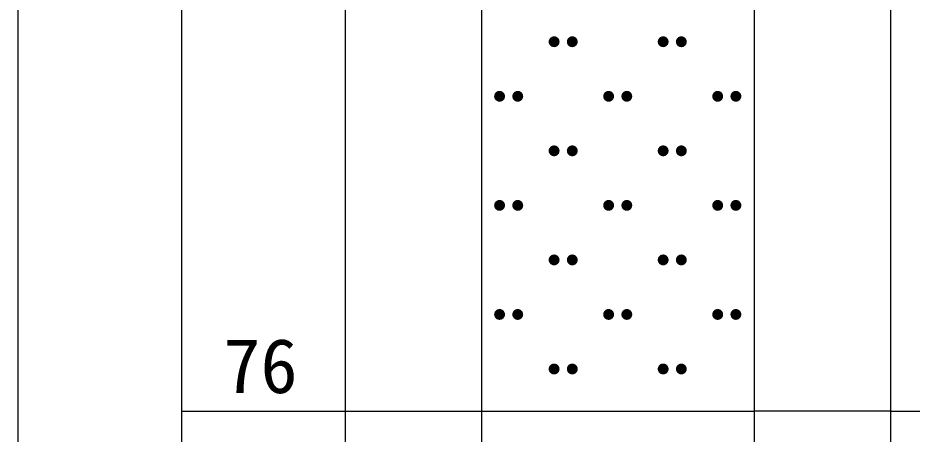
# Model space of a CAD drawing. Header units: inches. Extents: x -27 to 109, y -724 to 26.
# Drawn here: x 14.68 to 21.24, y -427.75 to -424.7 of the extents above; entities that cross this region are included whole.
import ezdxf

# ---------------------------------------------------------------- set-up
doc = ezdxf.new("R2010")
doc.units = ezdxf.units.IN
doc.header["$MEASUREMENT"] = 0
doc.layers.get('0').update_dxf_attribs({"lineweight": 0})
doc.styles.add('宋体', font='')
doc.styles.get('宋体').set_extended_font_data('宋体')

# ---------------------------------------------------------------- blocks, each defined once
blk = doc.blocks.new('lr_block_66')
at = {"true_color": 0x000000}
for points in [[(18.6537, -424.8841), (18.655, -424.8737), (18.6537, -424.8634), (18.6497, -424.8537), (18.6433, -424.8455), (18.635, -424.8391), (18.6254, -424.8351), (18.615, -424.8338), (18.6046, -424.8351), (18.595, -424.8391), (18.5867, -424.8455), (18.5803, -424.8537), (18.5763, -424.8634), (18.575, -424.8737), (18.5763, -424.8841), (18.5803, -424.8938), (18.5867, -424.902), (18.595, -424.9084), (18.6046, -424.9124), (18.615, -424.9137), (18.6254, -424.9124), (18.635, -424.9084), (18.6433, -424.902), (18.6497, -424.8938)], [(18.787, -424.8841), (18.7883, -424.8737), (18.787, -424.8634), (18.783, -424.8537), (18.7766, -424.8455), (18.7683, -424.8391), (18.7587, -424.8351), (18.7483, -424.8338), (18.7379, -424.8351), (18.7283, -424.8391), (18.7201, -424.8455), (18.7137, -424.8537), (18.7097, -424.8634), (18.7083, -424.8737), (18.7097, -424.8841), (18.7137, -424.8938), (18.7201, -424.902), (18.7283, -424.9084), (18.7379, -424.9124), (18.7483, -424.9137), (18.7587, -424.9124), (18.7683, -424.9084), (18.7766, -424.902), (18.783, -424.8938)], [(19.4537, -424.8841), (19.455, -424.8737), (19.4537, -424.8634), (19.4497, -424.8537), (19.4433, -424.8455), (19.435, -424.8391), (19.4254, -424.8351), (19.415, -424.8338), (19.4046, -424.8351), (19.395, -424.8391), (19.3867, -424.8455), (19.3803, -424.8537), (19.3763, -424.8634), (19.375, -424.8737), (19.3763, -424.8841), (19.3803, -424.8938), (19.3867, -424.902), (19.395, -424.9084), (19.4046, -424.9124), (19.415, -424.9137), (19.4254, -424.9124), (19.435, -424.9084), (19.4433, -424.902), (19.4497, -424.8938)], [(19.587, -424.8841), (19.5883, -424.8737), (19.587, -424.8634), (19.583, -424.8537), (19.5766, -424.8455), (19.5683, -424.8391), (19.5587, -424.8351), (19.5483, -424.8338), (19.5379, -424.8351), (19.5283, -424.8391), (19.5201, -424.8455), (19.5137, -424.8537), (19.5097, -424.8634), (19.5083, -424.8737), (19.5097, -424.8841), (19.5137, -424.8938), (19.5201, -424.902), (19.5283, -424.9084), (19.5379, -424.9124), (19.5483, -424.9137), (19.5587, -424.9124), (19.5683, -424.9084), (19.5766, -424.902), (19.583, -424.8938)], [(18.2537, -425.2842), (18.255, -425.2738), (18.2537, -425.2634), (18.2497, -425.2538), (18.2433, -425.2455), (18.235, -425.2391), (18.2254, -425.2351), (18.215, -425.2337), (18.2046, -425.2351), (18.195, -425.2391), (18.1867, -425.2455), (18.1803, -425.2538), (18.1763, -425.2634), (18.175, -425.2738), (18.1763, -425.2842), (18.1803, -425.2937), (18.1867, -425.302), (18.195, -425.3084), (18.2046, -425.3124), (18.215, -425.3138), (18.2254, -425.3124), (18.235, -425.3084), (18.2433, -425.302), (18.2497, -425.2937)], [(18.387, -425.2842), (18.3883, -425.2738), (18.387, -425.2634), (18.383, -425.2538), (18.3766, -425.2455), (18.3683, -425.2391), (18.3587, -425.2351), (18.3483, -425.2337), (18.3379, -425.2351), (18.3283, -425.2391), (18.3201, -425.2455), (18.3137, -425.2538), (18.3097, -425.2634), (18.3083, -425.2738), (18.3097, -425.2842), (18.3137, -425.2937), (18.3201, -425.302), (18.3283, -425.3084), (18.3379, -425.3124), (18.3483, -425.3138), (18.3587, -425.3124), (18.3683, -425.3084), (18.3766, -425.302), (18.383, -425.2937)], [(19.0537, -425.2842), (19.055, -425.2738), (19.0537, -425.2634), (19.0497, -425.2538), (19.0433, -425.2455), (19.035, -425.2391), (19.0254, -425.2351), (19.015, -425.2337), (19.0046, -425.2351), (18.995, -425.2391), (18.9867, -425.2455), (18.9803, -425.2538), (18.9763, -425.2634), (18.975, -425.2738), (18.9763, -425.2842), (18.9803, -425.2937), (18.9867, -425.302), (18.995, -425.3084), (19.0046, -425.3124), (19.015, -425.3138), (19.0254, -425.3124), (19.035, -425.3084), (19.0433, -425.302), (19.0497, -425.2937)], [(19.187, -425.2842), (19.1883, -425.2738), (19.187, -425.2634), (19.183, -425.2538), (19.1766, -425.2455), (19.1683, -425.2391), (19.1587, -425.2351), (19.1483, -425.2337), (19.1379, -425.2351), (19.1283, -425.2391), (19.1201, -425.2455), (19.1137, -425.2538), (19.1097, -425.2634), (19.1083, -425.2738), (19.1097, -425.2842), (19.1137, -425.2937), (19.1201, -425.302), (19.1283, -425.3084), (19.1379, -425.3124), (19.1483, -425.3138), (19.1587, -425.3124), (19.1683, -425.3084), (19.1766, -425.302), (19.183, -425.2937)], [(19.8537, -425.2842), (19.855, -425.2738), (19.8537, -425.2634), (19.8497, -425.2538), (19.8433, -425.2455), (19.835, -425.2391), (19.8254, -425.2351), (19.815, -425.2337), (19.8046, -425.2351), (19.795, -425.2391), (19.7867, -425.2455), (19.7803, -425.2538), (19.7763, -425.2634), (19.775, -425.2738), (19.7763, -425.2842), (19.7803, -425.2937), (19.7867, -425.302), (19.795, -425.3084), (19.8046, -425.3124), (19.815, -425.3138), (19.8254, -425.3124), (19.835, -425.3084), (19.8433, -425.302), (19.8497, -425.2937)], [(19.987, -425.2842), (19.9883, -425.2738), (19.987, -425.2634), (19.983, -425.2538), (19.9766, -425.2455), (19.9683, -425.2391), (19.9587, -425.2351), (19.9483, -425.2337), (19.9379, -425.2351), (19.9283, -425.2391), (19.9201, -425.2455), (19.9137, -425.2538), (19.9097, -425.2634), (19.9083, -425.2738), (19.9097, -425.2842), (19.9137, -425.2937), (19.9201, -425.302), (19.9283, -425.3084), (19.9379, -425.3124), (19.9483, -425.3138), (19.9587, -425.3124), (19.9683, -425.3084), (19.9766, -425.302), (19.983, -425.2937)], [(18.6537, -425.6841), (18.655, -425.6737), (18.6537, -425.6633), (18.6497, -425.6538), (18.6433, -425.6455), (18.635, -425.6391), (18.6254, -425.6351), (18.615, -425.6338), (18.6046, -425.6351), (18.595, -425.6391), (18.5867, -425.6455), (18.5803, -425.6538), (18.5763, -425.6633), (18.575, -425.6737), (18.5763, -425.6841), (18.5803, -425.6938), (18.5867, -425.702), (18.595, -425.7084), (18.6046, -425.7124), (18.615, -425.7138), (18.6254, -425.7124), (18.635, -425.7084), (18.6433, -425.702), (18.6497, -425.6938)], [(18.787, -425.6841), (18.7883, -425.6737), (18.787, -425.6633), (18.783, -425.6538), (18.7766, -425.6455), (18.7683, -425.6391), (18.7587, -425.6351), (18.7483, -425.6338), (18.7379, -425.6351), (18.7283, -425.6391), (18.7201, -425.6455), (18.7137, -425.6538), (18.7097, -425.6633), (18.7083, -425.6737), (18.7097, -425.6841), (18.7137, -425.6938), (18.7201, -425.702), (18.7283, -425.7084), (18.7379, -425.7124), (18.7483, -425.7138), (18.7587, -425.7124), (18.7683, -425.7084), (18.7766, -425.702), (18.783, -425.6938)], [(19.4537, -425.6841), (19.455, -425.6737), (19.4537, -425.6633), (19.4497, -425.6538), (19.4433, -425.6455), (19.435, -425.6391), (19.4254, -425.6351), (19.415, -425.6338), (19.4046, -425.6351), (19.395, -425.6391), (19.3867, -425.6455), (19.3803, -425.6538), (19.3763, -425.6633), (19.375, -425.6737), (19.3763, -425.6841), (19.3803, -425.6938), (19.3867, -425.702), (19.395, -425.7084), (19.4046, -425.7124), (19.415, -425.7138), (19.4254, -425.7124), (19.435, -425.7084), (19.4433, -425.702), (19.4497, -425.6938)], [(19.587, -425.6841), (19.5883, -425.6737), (19.587, -425.6633), (19.583, -425.6538), (19.5766, -425.6455), (19.5683, -425.6391), (19.5587, -425.6351), (19.5483, -425.6338), (19.5379, -425.6351), (19.5283, -425.6391), (19.5201, -425.6455), (19.5137, -425.6538), (19.5097, -425.6633), (19.5083, -425.6737), (19.5097, -425.6841), (19.5137, -425.6938), (19.5201, -425.702), (19.5283, -425.7084), (19.5379, -425.7124), (19.5483, -425.7138), (19.5587, -425.7124), (19.5683, -425.7084), (19.5766, -425.702), (19.583, -425.6938)], [(18.2537, -426.0842), (18.255, -426.0738), (18.2537, -426.0634), (18.2497, -426.0537), (18.2433, -426.0455), (18.235, -426.0391), (18.2254, -426.0351), (18.215, -426.0338), (18.2046, -426.0351), (18.195, -426.0391), (18.1867, -426.0455), (18.1803, -426.0537), (18.1763, -426.0634), (18.175, -426.0738), (18.1763, -426.0842), (18.1803, -426.0938), (18.1867, -426.102), (18.195, -426.1084), (18.2046, -426.1124), (18.215, -426.1137), (18.2254, -426.1124), (18.235, -426.1084), (18.2433, -426.102), (18.2497, -426.0938)], [(18.387, -426.0842), (18.3883, -426.0738), (18.387, -426.0634), (18.383, -426.0537), (18.3766, -426.0455), (18.3683, -426.0391), (18.3587, -426.0351), (18.3483, -426.0338), (18.3379, -426.0351), (18.3283, -426.0391), (18.3201, -426.0455), (18.3137, -426.0537), (18.3097, -426.0634), (18.3083, -426.0738), (18.3097, -426.0842), (18.3137, -426.0938), (18.3201, -426.102), (18.3283, -426.1084), (18.3379, -426.1124), (18.3483, -426.1137), (18.3587, -426.1124), (18.3683, -426.1084), (18.3766, -426.102), (18.383, -426.0938)], [(19.0537, -426.0842), (19.055, -426.0738), (19.0537, -426.0634), (19.0497, -426.0537), (19.0433, -426.0455), (19.035, -426.0391), (19.0254, -426.0351), (19.015, -426.0338), (19.0046, -426.0351), (18.995, -426.0391), (18.9867, -426.0455), (18.9803, -426.0537), (18.9763, -426.0634), (18.975, -426.0738), (18.9763, -426.0842), (18.9803, -426.0938), (18.9867, -426.102), (18.995, -426.1084), (19.0046, -426.1124), (19.015, -426.1137), (19.0254, -426.1124), (19.035, -426.1084), (19.0433, -426.102), (19.0497, -426.0938)], [(19.187, -426.0842), (19.1883, -426.0738), (19.187, -426.0634), (19.183, -426.0537), (19.1766, -426.0455), (19.1683, -426.0391), (19.1587, -426.0351), (19.1483, -426.0338), (19.1379, -426.0351), (19.1283, -426.0391), (19.1201, -426.0455), (19.1137, -426.0537), (19.1097, -426.0634), (19.1083, -426.0738), (19.1097, -426.0842), (19.1137, -426.0938), (19.1201, -426.102), (19.1283, -426.1084), (19.1379, -426.1124), (19.1483, -426.1137), (19.1587, -426.1124), (19.1683, -426.1084), (19.1766, -426.102), (19.183, -426.0938)], [(19.8537, -426.0842), (19.855, -426.0738), (19.8537, -426.0634), (19.8497, -426.0537), (19.8433, -426.0455), (19.835, -426.0391), (19.8254, -426.0351), (19.815, -426.0338), (19.8046, -426.0351), (19.795, -426.0391), (19.7867, -426.0455), (19.7803, -426.0537), (19.7763, -426.0634), (19.775, -426.0738), (19.7763, -426.0842), (19.7803, -426.0938), (19.7867, -426.102), (19.795, -426.1084), (19.8046, -426.1124), (19.815, -426.1137), (19.8254, -426.1124), (19.835, -426.1084), (19.8433, -426.102), (19.8497, -426.0938)], [(19.987, -426.0842), (19.9883, -426.0738), (19.987, -426.0634), (19.983, -426.0537), (19.9766, -426.0455), (19.9683, -426.0391), (19.9587, -426.0351), (19.9483, -426.0338), (19.9379, -426.0351), (19.9283, -426.0391), (19.9201, -426.0455), (19.9137, -426.0537), (19.9097, -426.0634), (19.9083, -426.0738), (19.9097, -426.0842), (19.9137, -426.0938), (19.9201, -426.102), (19.9283, -426.1084), (19.9379, -426.1124), (19.9483, -426.1137), (19.9587, -426.1124), (19.9683, -426.1084), (19.9766, -426.102), (19.983, -426.0938)], [(18.6537, -426.4842), (18.655, -426.4738), (18.6537, -426.4633), (18.6497, -426.4538), (18.6433, -426.4455), (18.635, -426.4391), (18.6254, -426.4351), (18.615, -426.4337), (18.6046, -426.4351), (18.595, -426.4391), (18.5867, -426.4455), (18.5803, -426.4538), (18.5763, -426.4633), (18.575, -426.4738), (18.5763, -426.4842), (18.5803, -426.4937), (18.5867, -426.502), (18.595, -426.5084), (18.6046, -426.5124), (18.615, -426.5138), (18.6254, -426.5124), (18.635, -426.5084), (18.6433, -426.502), (18.6497, -426.4937)], [(18.787, -426.4842), (18.7883, -426.4738), (18.787, -426.4633), (18.783, -426.4538), (18.7766, -426.4455), (18.7683, -426.4391), (18.7587, -426.4351), (18.7483, -426.4337), (18.7379, -426.4351), (18.7283, -426.4391), (18.7201, -426.4455), (18.7137, -426.4538), (18.7097, -426.4633), (18.7083, -426.4738), (18.7097, -426.4842), (18.7137, -426.4937), (18.7201, -426.502), (18.7283, -426.5084), (18.7379, -426.5124), (18.7483, -426.5138), (18.7587, -426.5124), (18.7683, -426.5084), (18.7766, -426.502), (18.783, -426.4937)], [(19.4537, -426.4842), (19.455, -426.4738), (19.4537, -426.4633), (19.4497, -426.4538), (19.4433, -426.4455), (19.435, -426.4391), (19.4254, -426.4351), (19.415, -426.4337), (19.4046, -426.4351), (19.395, -426.4391), (19.3867, -426.4455), (19.3803, -426.4538), (19.3763, -426.4633), (19.375, -426.4738), (19.3763, -426.4842), (19.3803, -426.4937), (19.3867, -426.502), (19.395, -426.5084), (19.4046, -426.5124), (19.415, -426.5138), (19.4254, -426.5124), (19.435, -426.5084), (19.4433, -426.502), (19.4497, -426.4937)], [(19.587, -426.4842), (19.5883, -426.4738), (19.587, -426.4633), (19.583, -426.4538), (19.5766, -426.4455), (19.5683, -426.4391), (19.5587, -426.4351), (19.5483, -426.4337), (19.5379, -426.4351), (19.5283, -426.4391), (19.5201, -426.4455), (19.5137, -426.4538), (19.5097, -426.4633), (19.5083, -426.4738), (19.5097, -426.4842), (19.5137, -426.4937), (19.5201, -426.502), (19.5283, -426.5084), (19.5379, -426.5124), (19.5483, -426.5138), (19.5587, -426.5124), (19.5683, -426.5084), (19.5766, -426.502), (19.583, -426.4937)], [(18.2537, -426.8841), (18.255, -426.8737), (18.2537, -426.8634), (18.2497, -426.8537), (18.2433, -426.8455), (18.235, -426.8391), (18.2254, -426.8351), (18.215, -426.8338), (18.2046, -426.8351), (18.195, -426.8391), (18.1867, -426.8455), (18.1803, -426.8537), (18.1763, -426.8634), (18.175, -426.8737), (18.1763, -426.8841), (18.1803, -426.8938), (18.1867, -426.902), (18.195, -426.9084), (18.2046, -426.9124), (18.215, -426.9138), (18.2254, -426.9124), (18.235, -426.9084), (18.2433, -426.902), (18.2497, -426.8938)], [(18.387, -426.8841), (18.3883, -426.8737), (18.387, -426.8634), (18.383, -426.8537), (18.3766, -426.8455), (18.3683, -426.8391), (18.3587, -426.8351), (18.3483, -426.8338), (18.3379, -426.8351), (18.3283, -426.8391), (18.3201, -426.8455), (18.3137, -426.8537), (18.3097, -426.8634), (18.3083, -426.8737), (18.3097, -426.8841), (18.3137, -426.8938), (18.3201, -426.902), (18.3283, -426.9084), (18.3379, -426.9124), (18.3483, -426.9138), (18.3587, -426.9124), (18.3683, -426.9084), (18.3766, -426.902), (18.383, -426.8938)], [(19.0537, -426.8841), (19.055, -426.8737), (19.0537, -426.8634), (19.0497, -426.8537), (19.0433, -426.8455), (19.035, -426.8391), (19.0254, -426.8351), (19.015, -426.8338), (19.0046, -426.8351), (18.995, -426.8391), (18.9867, -426.8455), (18.9803, -426.8537), (18.9763, -426.8634), (18.975, -426.8737), (18.9763, -426.8841), (18.9803, -426.8938), (18.9867, -426.902), (18.995, -426.9084), (19.0046, -426.9124), (19.015, -426.9138), (19.0254, -426.9124), (19.035, -426.9084), (19.0433, -426.902), (19.0497, -426.8938)], [(19.187, -426.8841), (19.1883, -426.8737), (19.187, -426.8634), (19.183, -426.8537), (19.1766, -426.8455), (19.1683, -426.8391), (19.1587, -426.8351), (19.1483, -426.8338), (19.1379, -426.8351), (19.1283, -426.8391), (19.1201, -426.8455), (19.1137, -426.8537), (19.1097, -426.8634), (19.1083, -426.8737), (19.1097, -426.8841), (19.1137, -426.8938), (19.1201, -426.902), (19.1283, -426.9084), (19.1379, -426.9124), (19.1483, -426.9138), (19.1587, -426.9124), (19.1683, -426.9084), (19.1766, -426.902), (19.183, -426.8938)], [(19.8537, -426.8841), (19.855, -426.8737), (19.8537, -426.8634), (19.8497, -426.8537), (19.8433, -426.8455), (19.835, -426.8391), (19.8254, -426.8351), (19.815, -426.8338), (19.8046, -426.8351), (19.795, -426.8391), (19.7867, -426.8455), (19.7803, -426.8537), (19.7763, -426.8634), (19.775, -426.8737), (19.7763, -426.8841), (19.7803, -426.8938), (19.7867, -426.902), (19.795, -426.9084), (19.8046, -426.9124), (19.815, -426.9138), (19.8254, -426.9124), (19.835, -426.9084), (19.8433, -426.902), (19.8497, -426.8938)], [(19.987, -426.8841), (19.9883, -426.8737), (19.987, -426.8634), (19.983, -426.8537), (19.9766, -426.8455), (19.9683, -426.8391), (19.9587, -426.8351), (19.9483, -426.8338), (19.9379, -426.8351), (19.9283, -426.8391), (19.9201, -426.8455), (19.9137, -426.8537), (19.9097, -426.8634), (19.9083, -426.8737), (19.9097, -426.8841), (19.9137, -426.8938), (19.9201, -426.902), (19.9283, -426.9084), (19.9379, -426.9124), (19.9483, -426.9138), (19.9587, -426.9124), (19.9683, -426.9084), (19.9766, -426.902), (19.983, -426.8938)], [(18.6537, -427.2842), (18.655, -427.2738), (18.6537, -427.2634), (18.6497, -427.2538), (18.6433, -427.2455), (18.635, -427.2391), (18.6254, -427.2351), (18.615, -427.2337), (18.6046, -427.2351), (18.595, -427.2391), (18.5867, -427.2455), (18.5803, -427.2538), (18.5763, -427.2634), (18.575, -427.2738), (18.5763, -427.2842), (18.5803, -427.2937), (18.5867, -427.302), (18.595, -427.3084), (18.6046, -427.3124), (18.615, -427.3138), (18.6254, -427.3124), (18.635, -427.3084), (18.6433, -427.302), (18.6497, -427.2937)], [(18.787, -427.2842), (18.7883, -427.2738), (18.787, -427.2634), (18.783, -427.2538), (18.7766, -427.2455), (18.7683, -427.2391), (18.7587, -427.2351), (18.7483, -427.2337), (18.7379, -427.2351), (18.7283, -427.2391), (18.7201, -427.2455), (18.7137, -427.2538), (18.7097, -427.2634), (18.7083, -427.2738), (18.7097, -427.2842), (18.7137, -427.2937), (18.7201, -427.302), (18.7283, -427.3084), (18.7379, -427.3124), (18.7483, -427.3138), (18.7587, -427.3124), (18.7683, -427.3084), (18.7766, -427.302), (18.783, -427.2937)], [(19.4537, -427.2842), (19.455, -427.2738), (19.4537, -427.2634), (19.4497, -427.2538), (19.4433, -427.2455), (19.435, -427.2391), (19.4254, -427.2351), (19.415, -427.2337), (19.4046, -427.2351), (19.395, -427.2391), (19.3867, -427.2455), (19.3803, -427.2538), (19.3763, -427.2634), (19.375, -427.2738), (19.3763, -427.2842), (19.3803, -427.2937), (19.3867, -427.302), (19.395, -427.3084), (19.4046, -427.3124), (19.415, -427.3138), (19.4254, -427.3124), (19.435, -427.3084), (19.4433, -427.302), (19.4497, -427.2937)], [(19.587, -427.2842), (19.5883, -427.2738), (19.587, -427.2634), (19.583, -427.2538), (19.5766, -427.2455), (19.5683, -427.2391), (19.5587, -427.2351), (19.5483, -427.2337), (19.5379, -427.2351), (19.5283, -427.2391), (19.5201, -427.2455), (19.5137, -427.2538), (19.5097, -427.2634), (19.5083, -427.2738), (19.5097, -427.2842), (19.5137, -427.2937), (19.5201, -427.302), (19.5283, -427.3084), (19.5379, -427.3124), (19.5483, -427.3138), (19.5587, -427.3124), (19.5683, -427.3084), (19.5766, -427.302), (19.583, -427.2937)]]:
    blk.add_hatch(color=18, dxfattribs=at).paths.add_polyline_path(points, flags=17)

msp = doc.modelspace()

# ---------------------------------------------------------------- linework, layer by layer
at = {"linetype": 'Continuous', "lineweight": 15}
for p, q in [((14.6817, 0.8962), (14.6817, -693.5538)), ((15.8817, 0.8962), (15.8817, -693.5538)), ((17.0817, 0.8962), (17.0817, -693.5538)), ((21.0817, 0.8962), (21.0817, -693.5538)), ((18.0817, -424.5638), (18.0817, -427.5838)), ((20.0817, -424.5638), (20.0817, -427.5838)), ((15.8817, -427.5838), (17.0817, -427.5838)), ((17.0817, -427.5838), (18.0817, -427.5838)), ((18.0817, -427.5838), (20.0817, -427.5838)), ((18.0817, -427.5838), (18.0817, -432.5337)), ((21.0817, -427.5838), (20.0817, -427.5838)), ((20.0817, -427.5838), (20.0817, -432.5337)), ((21.0817, -427.5838), (23.4817, -427.5838))]:
    msp.add_line(p, q, dxfattribs=at)

# ---------------------------------------------------------------- block references
at = {"color": 7}
msp.add_blockref('lr_block_66', (0, 0), dxfattribs=at)

# ---------------------------------------------------------------- texts
at = {"style": '宋体'}
msp.add_text('76', height=0.4, dxfattribs=at).set_placement((16.1891, -427.4504))

doc.saveas('drawing.dxf')
